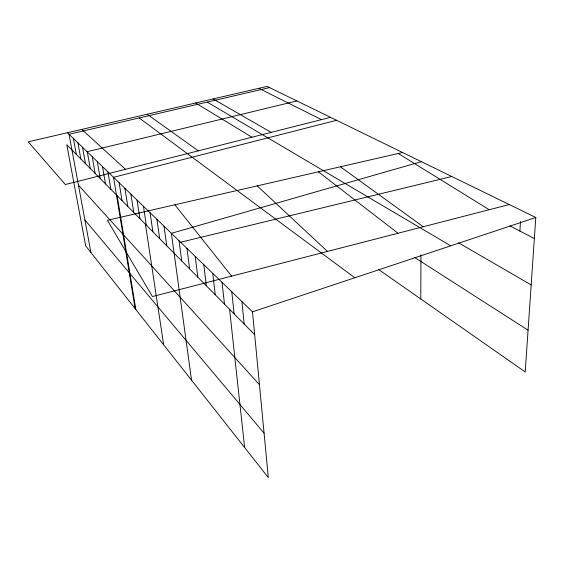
<?xml version="1.0" encoding="UTF-8"?>
<svg xmlns="http://www.w3.org/2000/svg" width="564" height="564" viewBox="0 0 564 564"><rect width="100%" height="100%" fill="white"/><g stroke="black" fill="none" stroke-linecap="round" stroke-linejoin="round"><path stroke-width="0.85" d="M420.772 298.969L420.955 254.886M519.895 231.057L520.466 221.56M330.497 117.333L65.368 184.534L28.2 141.825L267.117 86.405L535.8 217.5L525.211 371.944L378.352 269.331M67.454 132.716L252.489 311.822L535.8 217.5M421.35 161.656L171.378 233.313L191.527 380.164M509.271 204.556L152.442 296.558L107.414 220.277L402.562 152.492M336.588 120.301L113.533 177.315L135.17 308.663M180.6 242.231L451.778 176.504M87.075 151.709L296.918 100.942M269.557 87.596L69.055 134.26L90.903 252.503M258.855 88.322L321.452 119.624M509.835 225.861L534.362 238.523M213.065 98.94L271.164 132.371M458.49 242.802L531.175 284.905M207.228 102.105L450.735 245.819M195.637 102.986L251.953 137.235M398.24 153.486L489.228 209.723M414.455 257.36L528.073 330.208M147.141 114.231L198.288 150.842M340.402 166.768L423.219 226.742M139.174 117.939L354.819 277.756M318.406 171.816L397.994 233.242M81.773 129.396L125.469 169.299M257.226 185.873L327.458 251.431M254.667 334.635L66.771 144.765L85.686 245.89L268.323 477.595L252.489 311.822M78.452 185.14L259.454 384.69M84.889 219.96L264.086 433.208M174.847 204.788L231.628 276.141M73.419 138.49L76.337 154.43M77.917 142.847L80.835 158.977M82.548 147.331L85.467 163.659M87.321 151.949L90.24 168.481M92.242 156.707L95.161 173.451M97.311 161.621L100.23 178.577M102.549 166.683L105.468 183.864M107.95 171.914L110.861 189.321M117.136 195.659L135.861 309.537M119.124 182.736L122.021 200.594M124.905 188.327L127.795 206.424M130.876 194.108L133.753 212.445M137.052 200.086L139.914 218.67M143.446 206.269L146.28 225.106M145.441 224.261L163.659 344.808M150.059 212.67L152.879 231.769M156.912 219.304L159.704 238.671M164.011 226.178L166.775 245.819M179.028 240.708L181.721 260.921M186.966 248.4L189.624 268.901M195.222 256.387L197.83 277.192M203.808 264.699L206.361 285.821M212.748 273.35L215.244 294.789M222.054 282.367L224.486 304.13M229.569 309.269L244.628 447.534M231.769 291.764L234.123 313.873M241.907 301.571L244.177 324.025"/></g></svg>
